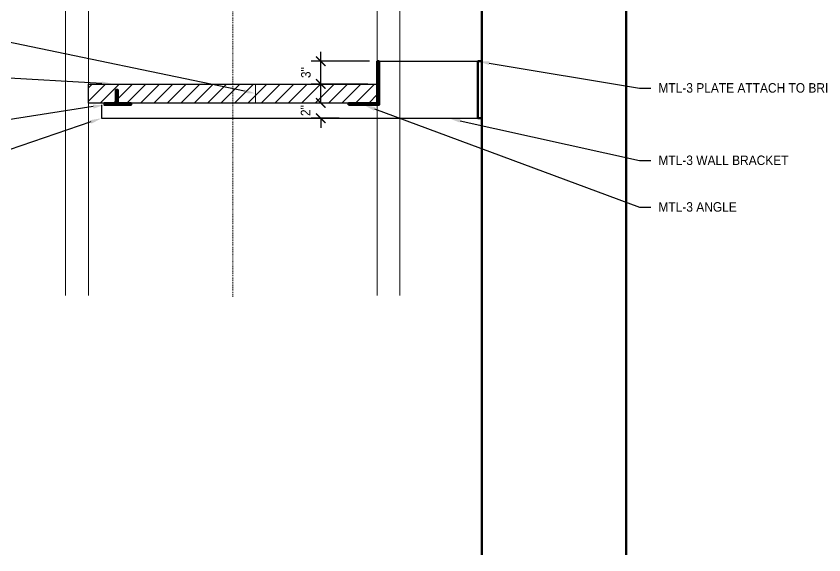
# Model space of a CAD drawing. Header units: inches. Extents: x -5536 to 8590, y -9140 to 228.
# Drawn here: x -80.2 to 26, y -4577.6 to -4506.7 of the extents above; entities that cross this region are included whole.
import ezdxf
from ezdxf import colors
from ezdxf.entities.mleader import LeaderData, LeaderLine
from ezdxf.math import Vec2, Vec3

# ---------------------------------------------------------------- set-up
doc = ezdxf.new("R2010")
doc.units = ezdxf.units.IN
doc.header["$LTSCALE"] = 0.125
doc.header["$MEASUREMENT"] = 0
doc.header["$PDMODE"] = 35
doc.header["$PDSIZE"] = -5
doc.linetypes.add('CENTER', pattern=[2, 1.25, -0.25, 0.25, -0.25])
doc.layers.get('0').update_dxf_attribs({"linetype": 'CONTINUOUS'})
doc.layers.get('Defpoints').update_dxf_attribs({"linetype": 'CONTINUOUS'})
for name, color, linetype, lineweight in [('A-ELEV-2', 5, 'CONTINUOUS', 25), ('A-ELEV-3', 8, 'CONTINUOUS', 15), ('A-ELEV-CUT', 3, 'CONTINUOUS', 50), ('A-ELEV-HTCH', 9, 'CONTINUOUS', 9), ('A-NOTE-CL', 8, 'CENTER', 15), ('A-NOTE-DIM', 8, 'CONTINUOUS', 15), ('A-NOTE-REF', 8, 'CONTINUOUS', 15)]:
    doc.layers.add(name, color=color, linetype=linetype, lineweight=lineweight)
doc.styles.add('ANNOT-SM', font='swisse.ttf', dxfattribs={"width": 0.9, "height": 0.078125})
doc.dimstyles.new('DIM-ANNOT', dxfattribs={"dimtxt": 0.078125, "dimasz": 0.078125, "dimexe": 0.078125, "dimexo": 0.078125, "dimgap": 0.078125, "dimtad": 1, "dimzin": 11, "dimdsep": 46, "dimlunit": 4, "dimtxsty": 'ANNOT-SM', "dimblk1": 'ARCHTICK', "dimblk2": 'ARCHTICK', "dimsah": 1, "dimcen": 0, "dimdle": 0.078125, "dimclrd": 8, "dimclre": 8, "dimclrt": 8, "dimadec": 0, "dimazin": 0, "dimtfac": 4, "dimtofl": 0, "dimtmove": 2, "dimatfit": 3, "dimfxl": 1, "dimfrac": 2, "dimtzin": 0, "dimarcsym": 0})

# ---------------------------------------------------------------- blocks, each defined once
blk = doc.blocks.new('TREAD SIDE')
at = {"layer": 'A-ELEV-HTCH'}
h = blk.add_hatch(dxfattribs=at)
h.set_pattern_fill('ANSI31', color=256, scale=10)
h.set_pattern_definition([(45, (33.7502, 4496.1818), (-0.88388348, 0.88388348), [])])
h.paths.add_polyline_path([(0, -2.5), (-38, -2.5), (-38, 0), (0, 0)])
at = {"layer": 'A-ELEV-2'}
blk.add_lwpolyline([(0, -2.5), (-38, -2.5), (-38, 0), (0, 0)], close=True, dxfattribs=at)
blk = doc.blocks.new('_ARCHTICK')
at = {"color": 0, "linetype": 'ByBlock', "const_width": 0.15}
blk.add_lwpolyline([(-0.5, -0.5), (0.5, 0.5)], dxfattribs=at)
blk = doc.blocks.new('*D111')
at = {"layer": 'A-NOTE-DIM', "color": 8, "lineweight": -2, "transparency": 16777216}
for p, q in [((-40.18, -4516.84), (-40.18, -4511.34)), ((-33.75, -4512.59), (-41.43, -4512.59)), ((-34, -4515.59), (-41.43, -4515.59))]:
    blk.add_line(p, q, dxfattribs=at)
at = {"layer": 'Defpoints', "color": 0, "transparency": 16777216}
for p in [(-40.18, -4512.59), (-32.5, -4512.59), (-32.75, -4515.59)]:
    blk.add_point(p, dxfattribs=at)
at = {"layer": 'A-NOTE-DIM', "color": 8, "lineweight": -2, "transparency": 16777216, "xscale": 1.25, "yscale": 1.25, "zscale": 1.25}
for p, rotation in [((-40.18, -4512.59), 90), ((-40.18, -4515.59), 270)]:
    blk.add_blockref('_ARCHTICK', p, dxfattribs=dict(at, rotation=rotation))
at = {"layer": 'A-NOTE-DIM', "color": 8, "transparency": 16777216, "insert": (-42.12, -4514.09), "char_height": 1.25, "attachment_point": 5, "rotation": 90, "style": 'ANNOT-SM'}
blk.add_mtext('3" ', dxfattribs=at)
blk = doc.blocks.new('*D112')
at = {"layer": 'A-NOTE-DIM', "color": 8, "lineweight": -2, "transparency": 16777216}
for p, q in [((-40.18, -4518.09), (-40.18, -4516.84)), ((-37.75, -4518.09), (-41.43, -4518.09)), ((-37.75, -4520.09), (-41.43, -4520.09)), ((-40.18, -4520.09), (-40.18, -4521.34))]:
    blk.add_line(p, q, dxfattribs=at)
at = {"layer": 'Defpoints', "color": 0, "transparency": 16777216}
for p in [(-36.5, -4518.09), (-40.18, -4520.09), (-36.5, -4520.09)]:
    blk.add_point(p, dxfattribs=at)
at = {"layer": 'A-NOTE-DIM', "color": 8, "lineweight": -2, "transparency": 16777216, "xscale": 1.25, "yscale": 1.25, "zscale": 1.25}
for p, rotation in [((-40.18, -4518.09), 270), ((-40.18, -4520.09), 90)]:
    blk.add_blockref('_ARCHTICK', p, dxfattribs=dict(at, rotation=rotation))
at = {"layer": 'A-NOTE-DIM', "color": 8, "transparency": 16777216, "insert": (-42.17, -4519.09), "char_height": 1.25, "attachment_point": 5, "rotation": 90, "style": 'ANNOT-SM'}
blk.add_mtext('2" ', dxfattribs=at)

msp = doc.modelspace()

# ---------------------------------------------------------------- linework, layer by layer
at = {"layer": 'A-ELEV-2'}
for p, q in [((-32.5002, -4512.59091), (-19.0002, -4512.59091)), ((-69.0002, -4518.34091), (-69.0002, -4520.09091))]:
    msp.add_line(p, q, dxfattribs=at)
msp.add_lwpolyline([(-69.0002, -4520.09091), (-19.0002, -4520.09091)], dxfattribs=at)
at = {"layer": 'A-ELEV-3'}
for p, q in [((-73.7502, -4489.20455), (-73.7502, -4543.42851)), ((-70.7502, -4489.20455), (-70.7502, -4543.42851)), ((-32.7502, -4489.20455), (-32.7502, -4543.42851)), ((-29.7502, -4489.20455), (-29.7502, -4543.42851)), ((-48.7502, -4515.59091), (-48.7502, -4518.09091))]:
    msp.add_line(p, q, dxfattribs=at)
at = {"layer": 'A-ELEV-CUT'}
for p, q in [((0, -4577.56895), (0, -4436.5)), ((-19.0002, -4500.5), (-19.0002, -4577.56895))]:
    msp.add_line(p, q, dxfattribs=at)
for points in [[(-36.5002, -4518.34091), (-32.5002, -4518.34091), (-32.5002, -4512.59091), (-32.7502, -4512.59091), (-32.7502, -4518.09091), (-36.5002, -4518.09091), (-36.5002, -4518.34091)], [(-19.0002, -4512.59091), (-19.5002, -4512.59091), (-19.5002, -4520.09091), (-19.0002, -4520.09091)]]:
    msp.add_lwpolyline(points, dxfattribs=at)
msp.add_lwpolyline([(-65.1252, -4518.09091), (-65.1252, -4518.34091), (-68.6252, -4518.34091), (-68.6252, -4518.09091), (-67.1252, -4518.09091), (-67.1252, -4516.34091), (-66.8752, -4516.34091), (-66.8752, -4518.09091)], close=True, dxfattribs=at)
at = {"layer": 'A-NOTE-CL'}
msp.add_line((-51.7502, -4543.5919), (-51.7502, -4432.21232), dxfattribs=at)

# ---------------------------------------------------------------- block references
at = {"layer": 'A-ELEV-CUT'}
msp.add_blockref('TREAD SIDE', (-32.7502, -4515.59091), dxfattribs=at)

# ---------------------------------------------------------------- dimensions: what is measured, and where the dimension line sits
at = {"layer": 'A-NOTE-DIM'}
for base, p1, p2, picture, middle in [((-40.1818, -4512.59091), (-32.7502, -4515.59091), (-32.5002, -4512.59091), '*D111', (-42.12174, -4514.09091)), ((-40.1818, -4520.09091), (-36.5002, -4518.09091), (-36.5002, -4520.09091), '*D112', (-42.16711, -4519.09091))]:
    dim = msp.add_linear_dim(base=base, p1=p1, p2=p2, angle=90, dimstyle='DIM-ANNOT', override={"dimpost": ' '}, dxfattribs=at)
    dim.commit()
    dim.dimension.update_dxf_attribs({"geometry": picture, "text_midpoint": middle, "dimtype": 160})

# ---------------------------------------------------------------- leaders
at = {"layer": 'A-NOTE-REF'}
ml = msp.add_multileader_mtext('Standard', dxfattribs=at)
ml.set_content('SHELF DEPTH AT WALL', color=256, style='ANNOT-SM')
ml.set_leader_properties()
ml.build(insert=Vec2(0, 0))
ml.multileader.update_dxf_attribs({"dogleg_length": 0.09375, "arrow_head_size": 1.5, "scale": 16})
ctx = ml.context
ctx.base_point, ctx.scale, ctx.char_height, ctx.arrow_head_size, ctx.landing_gap_size, ctx.plane_origin = Vec3(-109.15817, -4508.01847), 16, 1.25, 1.5, 1, Vec3(-116.0405, -4555.93006)
ctx.text_align_type = 2
notes = []
notes.append((ctx, [(1, (1, 1, 0), (-91.15944, -4508.01847), (-1, 0), 1.5, [(0, [(-48.7502, -4516.84091)], 0, [])])]))
ctx.mtext.insert, ctx.mtext.width, ctx.mtext.alignment, ctx.mtext.flow_direction = Vec3(-93.65944, -4507.39347), 15.4583093, 3, 5
ml = msp.add_multileader_mtext('Standard', dxfattribs=at)
ml.set_content('MTL-3 PLATE ATTACH TO BRICK?', color=256, style='ANNOT-SM')
ml.set_leader_properties()
ml.build(insert=Vec2(0, 0))
ml.multileader.update_dxf_attribs({"dogleg_length": 0.09375, "arrow_head_size": 1.5, "scale": 16})
ctx = ml.context
ctx.base_point, ctx.scale, ctx.char_height, ctx.arrow_head_size, ctx.landing_gap_size, ctx.plane_origin = Vec3(3.25585, -4516.11641), 16, 1.25, 1.5, 1, Vec3(26.63691, -4544.90966)
notes.append((ctx, [(1, (1, 1, 0), (1.75585, -4516.11641), (1, 0), 1.5, [(0, [(-19.5002, -4512.59091)], 0, [])])]))
ctx.mtext.insert, ctx.mtext.width, ctx.mtext.flow_direction = Vec3(4.25585, -4515.47493), 15.4583093, 5
ml = msp.add_multileader_mtext('Standard', dxfattribs=at)
ml.set_content('3X WD-3 TREAD/SHELF ', color=256, style='ANNOT-SM')
ml.set_leader_properties()
ml.build(insert=Vec2(0, 0))
ml.multileader.update_dxf_attribs({"dogleg_length": 0.09375, "arrow_head_size": 1.5, "scale": 16})
ctx = ml.context
ctx.base_point, ctx.scale, ctx.char_height, ctx.arrow_head_size, ctx.landing_gap_size, ctx.plane_origin = Vec3(-106.46471, -4514.27589), 16, 1.25, 1.5, 1, Vec3(-116.0405, -4544.48485)
ctx.text_align_type = 2
notes.append((ctx, [(1, (1, 1, 0), (-91.15944, -4514.27589), (-1, 0), 1.5, [(0, [(-67.46625, -4515.59091)], 0, [])])]))
ctx.mtext.insert, ctx.mtext.width, ctx.mtext.alignment, ctx.mtext.flow_direction = Vec3(-93.65944, -4513.5706), 15.4583093, 3, 5
ml = msp.add_multileader_mtext('Standard', dxfattribs=at)
ml.set_content('BENT PLATE SIM TO STAIR TREAD', color=256, style='ANNOT-SM')
ml.set_leader_properties()
ml.build(insert=Vec2(0, 0))
ml.multileader.update_dxf_attribs({"dogleg_length": 0.09375, "arrow_head_size": 1.5, "scale": 16})
ctx = ml.context
ctx.base_point, ctx.scale, ctx.char_height, ctx.arrow_head_size, ctx.landing_gap_size, ctx.plane_origin = Vec3(-108.87445, -4521.84623), 16, 1.25, 1.5, 1, Vec3(-116.0405, -4550.63948)
ctx.text_align_type = 2
notes.append((ctx, [(1, (1, 1, 0), (-91.15944, -4521.84623), (-1, 0), 1.5, [(0, [(-68.6252, -4518.34091)], 0, [])])]))
ctx.mtext.insert, ctx.mtext.width, ctx.mtext.alignment, ctx.mtext.flow_direction = Vec3(-93.65944, -4521.20475), 15.4583093, 3, 5
ml = msp.add_multileader_mtext('Standard', dxfattribs=at)
ml.set_content('MTL-3 ANGLE', color=256, style='ANNOT-SM')
ml.set_leader_properties()
ml.build(insert=Vec2(0, 0))
ml.multileader.update_dxf_attribs({"dogleg_length": 0.09375, "arrow_head_size": 1.5, "scale": 16})
ctx = ml.context
ctx.base_point, ctx.scale, ctx.char_height, ctx.arrow_head_size, ctx.landing_gap_size, ctx.plane_origin = Vec3(3.25585, -4531.78686), 16, 1.25, 1.5, 1, Vec3(26.63691, -4560.58011)
notes.append((ctx, [(1, (1, 1, 0), (1.75585, -4531.78686), (1, 0), 1.5, [(0, [(-34.5002, -4518.34091)], 0, [])])]))
ctx.mtext.insert, ctx.mtext.width, ctx.mtext.flow_direction = Vec3(4.25585, -4531.14538), 15.4583093, 5
ml = msp.add_multileader_mtext('Standard', dxfattribs=at)
ml.set_content('MTL-3 WALL BRACKET', color=256, style='ANNOT-SM')
ml.set_leader_properties()
ml.build(insert=Vec2(0, 0))
ml.multileader.update_dxf_attribs({"dogleg_length": 0.09375, "arrow_head_size": 1.5, "scale": 16})
ctx = ml.context
ctx.base_point, ctx.scale, ctx.char_height, ctx.arrow_head_size, ctx.landing_gap_size, ctx.plane_origin = Vec3(-105.36405, -4527.69617), 16, 1.25, 1.5, 1, Vec3(-116.0405, -4554.26882)
ctx.text_align_type = 2
notes.append((ctx, [(1, (1, 1, 0), (-91.15944, -4527.69617), (-1, 0), 1.5, [(0, [(-69.0002, -4520.09091)], 0, [])])]))
ctx.mtext.insert, ctx.mtext.width, ctx.mtext.alignment, ctx.mtext.flow_direction = Vec3(-93.65944, -4527.05469), 15.4583093, 3, 5
ml = msp.add_multileader_mtext('Standard', dxfattribs=at)
ml.set_content('MTL-3 WALL BRACKET', color=256, style='ANNOT-SM')
ml.set_leader_properties()
ml.build(insert=Vec2(0, 0))
ml.multileader.update_dxf_attribs({"dogleg_length": 0.09375, "arrow_head_size": 1.5, "scale": 16})
ctx = ml.context
ctx.base_point, ctx.scale, ctx.char_height, ctx.arrow_head_size, ctx.landing_gap_size, ctx.plane_origin = Vec3(3.25585, -4525.64593), 16, 1.25, 1.5, 1, Vec3(26.63691, -4554.43918)
notes.append((ctx, [(1, (1, 1, 0), (1.75585, -4525.64593), (1, 0), 1.5, [(0, [(-23.31076, -4520.09091)], 0, [])])]))
ctx.mtext.insert, ctx.mtext.width, ctx.mtext.flow_direction = Vec3(4.25585, -4525.00445), 15.4583093, 5
ml = msp.add_multileader_mtext('Standard', dxfattribs=at)
ml.set_content('WD-3 TREADS ', color=256, style='ANNOT-SM')
ml.set_leader_properties()
ml.build(insert=Vec2(0, 0))
ml.multileader.update_dxf_attribs({"dogleg_length": 0.09375, "arrow_head_size": 2.25, "scale": 24})
ctx = ml.context
ctx.base_point, ctx.scale, ctx.char_height, ctx.arrow_head_size, ctx.landing_gap_size, ctx.plane_origin = Vec3(739.98699, -4542.46785), 24, 1.875, 2.25, 1.5, Vec3(832.28123, -4405.05991)
ctx.text_align_type = 2
notes.append((ctx, [(1, (1, 1, 0), (763.71392, -4542.46785), (-1, 0), 2.25, [(0, [(792.2998, -4529.44318)], 0, [])])]))
ctx.mtext.insert, ctx.mtext.width, ctx.mtext.alignment, ctx.mtext.flow_direction = Vec3(759.96392, -4541.50562), 34.383301, 3, 5
ml = msp.add_multileader_mtext('Standard', dxfattribs=at)
ml.set_content('STEEL PLATE, SSD', color=256, style='ANNOT-SM')
ml.set_leader_properties()
ml.build(insert=Vec2(0, 0))
ml.multileader.update_dxf_attribs({"dogleg_length": 0.09375, "arrow_head_size": 2.25, "scale": 24})
ctx = ml.context
ctx.base_point, ctx.scale, ctx.char_height, ctx.arrow_head_size, ctx.landing_gap_size, ctx.plane_origin = Vec3(734.71912, -4548.20148), 24, 1.875, 2.25, 1.5, Vec3(832.28123, -4410.79354)
ctx.text_align_type = 2
notes.append((ctx, [(1, (1, 1, 0), (763.71392, -4548.20148), (-1, 0), 2.25, [(0, [(798.2998, -4529.69318)], 0, [])])]))
ctx.mtext.insert, ctx.mtext.width, ctx.mtext.alignment, ctx.mtext.flow_direction = Vec3(759.96392, -4547.04846), 34.383301, 3, 5
for ctx, leaders in notes:
    for number, flags, end, landing, length, lines in leaders:
        leader = LeaderData()
        leader.index, (leader.has_last_leader_line, leader.has_dogleg_vector, leader.attachment_direction) = number, flags
        leader.last_leader_point, leader.dogleg_vector, leader.dogleg_length = Vec3(end), Vec3(landing), length
        for number, points, colour, breaks in lines:
            line = LeaderLine()
            line.index, line.vertices, line.color, line.breaks = number, Vec3.list(points), colors.encode_raw_color(colour), breaks
            leader.lines.append(line)
        ctx.leaders.append(leader)

doc.saveas('drawing.dxf')
